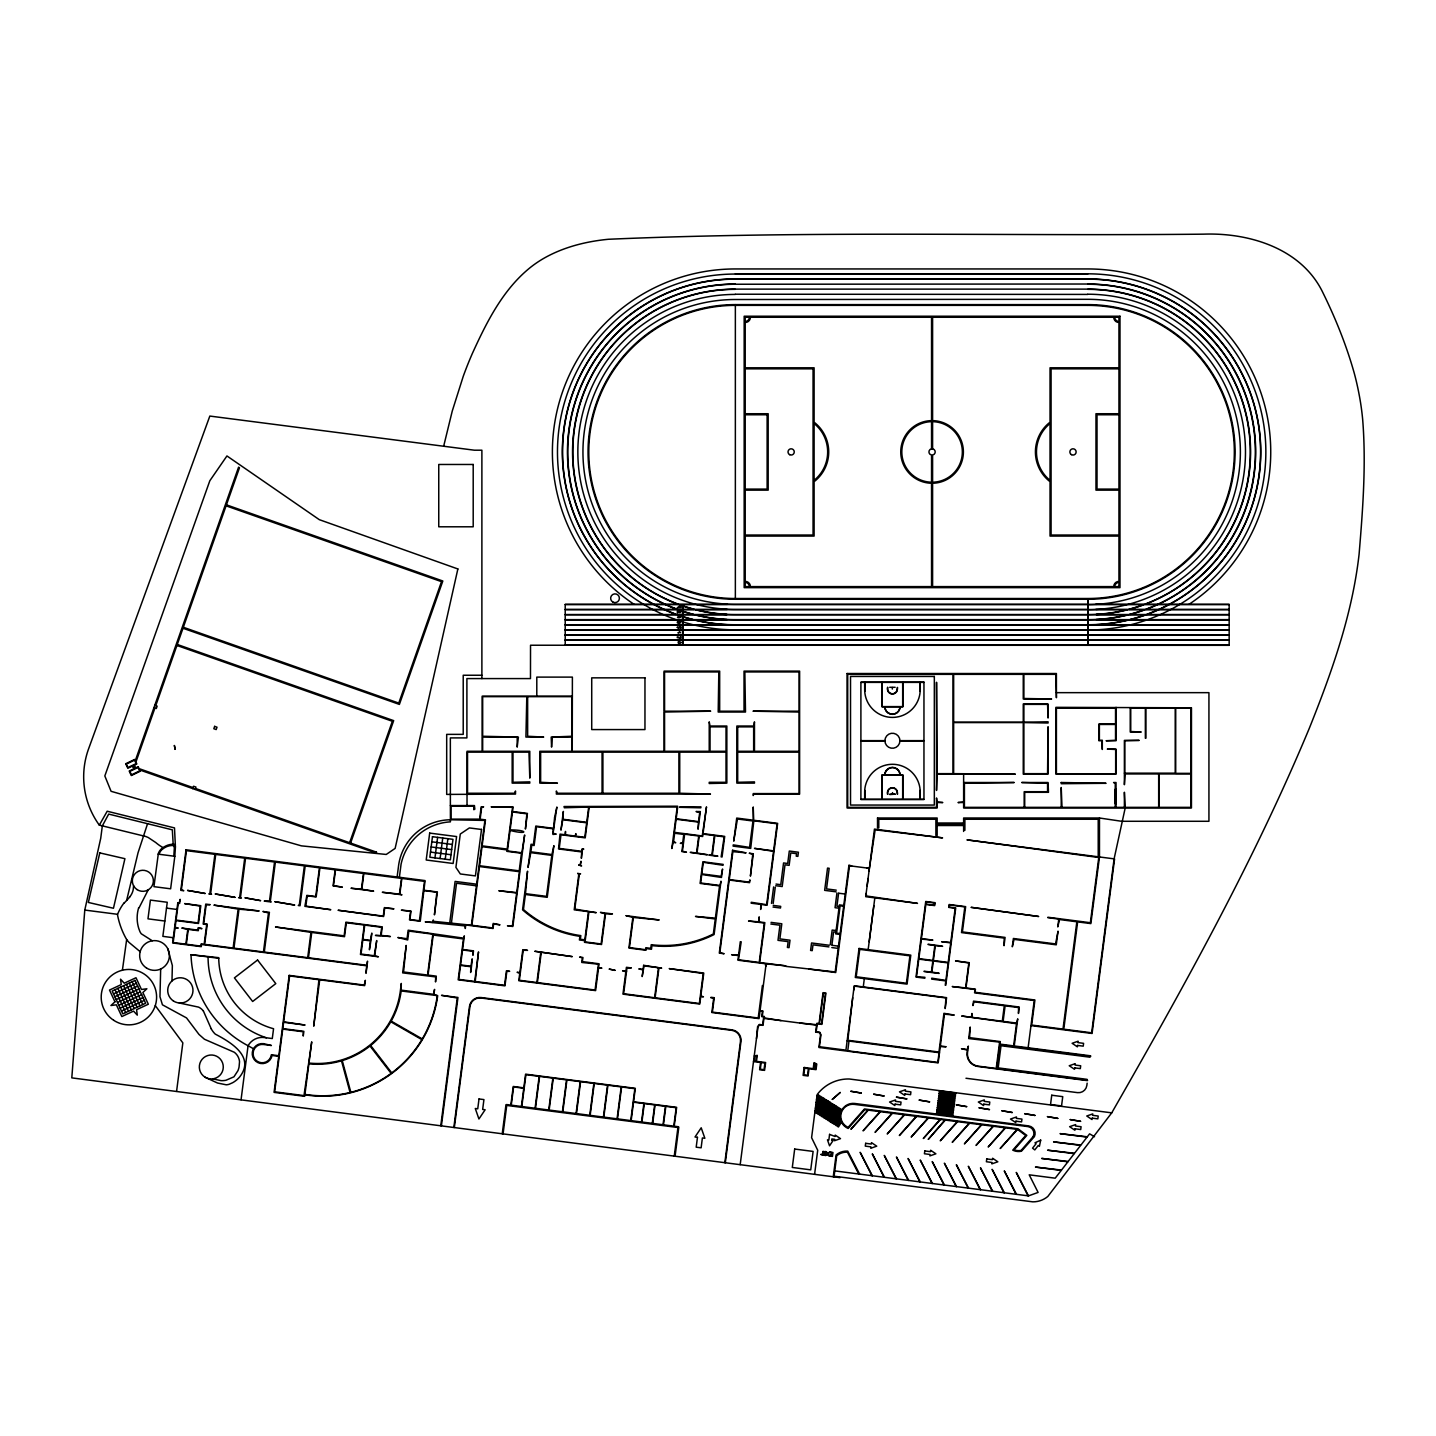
<?xml version="1.0" encoding="UTF-8"?>
<svg xmlns="http://www.w3.org/2000/svg" width="1436" height="1436" viewBox="0 0 1436 1436"><rect width="100%" height="100%" fill="white"/><g stroke="black" fill="none" stroke-linecap="round" stroke-linejoin="round"><path stroke-width="1.5" d="M467.023 805.56L467.023 751.279L482.173 751.279L482.173 696.155L572.39 696.155M481.886 678.582L481.886 450.204L474.401 450.204L209.835 416.063L88.44 749.251A82.301 82.301 0 0 0 99.317 825.126L145.718 836.47A68.21 68.21 0 0 1 148.231 837.511L155.788 842.555A46.006 46.006 0 0 0 159.881 845.678L162.95 847.599M602.061 793.246L602.061 752.123L540.636 752.123L540.636 782.297L557.419 783.123L539.792 783.123L539.792 751.279L571.743 751.279L571.743 737.081L552.393 737.081L551.568 747.115L551.191 737.081L571.743 736.255L571.743 696.657L482.675 696.657L482.675 736.255L518.396 737.081L517.193 747.115L517.193 737.081L482.675 737.081L482.675 751.279L529.794 751.279L529.794 778.115L528.951 752.123L512.993 752.123L512.993 782.279L529.794 781.866L529.794 783.123L512.167 783.123L512.167 752.123L467.526 752.123L467.526 793.246L514.662 793.246L515.506 791.003L515.506 794.09L446.686 794.413L446.686 734.37L463.218 734.37L463.218 675.243L481.886 675.243M799.116 752.123L799.116 793.587L753.236 793.587L753.236 795.544L753.738 794.09L799.619 794.09L799.619 671.115L744.027 671.115L744.027 711.197L719.669 711.197L719.669 671.115L664.078 671.115L664.078 751.279L572.246 751.279L572.39 677.11L536.795 677.11L536.795 696.155M799.116 751.297L799.116 712.041L753.002 711.197L799.116 711.197L799.116 671.94L744.853 671.94L745.499 712.041L718.197 712.041L718.826 671.94L664.563 671.94L664.581 711.197L710.676 711.197L664.563 712.041L664.581 751.279L709.222 751.279L709.222 721.841L710.048 726.024L726.849 726.024L726.849 783.123L709.222 783.5L709.222 782.297L726.006 782.297L726.006 752.123L679.731 752.123L679.731 793.246L710.461 794.09L556.378 794.09L556.378 791.003L557.222 793.246L678.905 793.246L678.905 752.123L602.905 752.123L602.905 793.246M963.628 831.444L963.628 817.999L1099.473 817.999L1121.624 821.284L1208.932 821.284L1208.932 692.655L1056.411 692.655M963.628 774.148L963.628 801.916L957.992 802.544L963.628 802.544L963.628 807.983L1191.449 807.983L1191.467 707.804L1055.909 707.338L1055.909 774.148L1116.041 774.166L1116.041 749.107L1107.318 749.107L1115.664 749.484L1115.664 773.789L1056.411 773.789L1056.411 708.181L1116.041 708.181M964.884 830.331L964.884 819.256L1098.217 819.256L1098.217 856.789M1061.222 807.355L1061.222 787.484L1062.012 807.355M1099.473 817.999L1099.473 856.951L1090.875 923.599L1077.628 921.894L1063.789 1029.199L1091.665 1032.789L1114.103 858.854L1125.196 807.983M1101.933 740.743L1102.31 749.484L1102.31 740.258L1099.384 740.258L1099.384 724.462L1115.539 724.462L1115.539 740.258L1106.061 740.743L1116.041 740.743L1116.041 707.338M1115.251 803.801L1115.251 789.19M1115.539 708.181L1115.539 723.959L1098.881 723.959L1098.881 740.743L1102.31 740.743M1116.041 803.801L1116.041 789.19M1124.765 773.16L1124.765 740.743L1139.179 740.384L1124.388 740.384L1124.388 784.72L1125.196 773.95L1190.839 773.95M1130.24 707.804L1130.24 732.019L1141.189 732.019L1130.742 731.516L1130.742 708.181L1175.294 708.181L1175.294 773.16L1124.388 773.16M1145.354 738.248L1145.354 708.181M1145.856 738.248L1145.856 708.181M1158.672 807.355L1158.672 773.95M1159.049 807.355L1159.049 773.95M133.584 885.779L133.225 889.566A16.514 16.514 0 0 1 131.017 895.131L129.922 896.71M160.67 969.031L159.97 996.763L162.43 1004.805L186.536 1017.927L198.994 1034.441L204.451 1039.251L234.301 1052.265A13.139 13.139 0 0 1 239.076 1059.247A12.978 12.978 0 0 1 239.525 1061.832L239.058 1067.038A25.399 25.399 0 0 1 237.963 1070.664L233.942 1076.82L225.919 1080.285A21.522 21.522 0 0 1 221.072 1080.644L212.672 1078.867M678.941 617.3C677.936 615.954 676.176 617.983 679.228 617.659C682.118 616.959 680.233 616.708 678.941 617.031M173.182 844.188L172.32 829.828L108.687 814.086L102.333 825.897L100.735 838.229L84.778 910.065L71.8 1077.88L840.024 1177.646M969.605 1037.636L970.18 1027.009L968.69 1038.569L999.6 1042.123L996.189 1068.474L978.006 1066.122A12.152 12.152 0 0 1 967.523 1052.516L968.349 1046.108L967.272 1049.483L961.474 1048.729L967.451 1050.129L967.146 1052.48A12.529 12.529 0 0 0 977.97 1066.499L1087.465 1080.626L1087.052 1079.351L998.164 1067.881L1001.018 1045.731L1089.852 1057.183L1090.66 1055.819L1014.247 1045.964L1017.747 1018.842L1016.58 1023.096L1003.118 1021.373L1005.11 1005.828L1018.573 1007.569L1018.447 1013.457L1019.273 1007.031L973.518 1001.125L972.944 1005.577L974.057 1001.825L1004.285 1005.721L1002.292 1021.265L972.046 1017.352L971.921 1013.439L971.436 1017.28L961.689 1016.024L1016.491 1023.724L1013.637 1045.875L999.959 1044.116L1000.3 1041.585L968.815 1037.528M173.81 856.161L174.366 847.509L173.164 845.481A15.634 15.634 0 0 0 163.937 848.137L162.053 849.502A10.142 10.142 0 0 0 159.288 853.63L159.091 854.258M174.815 856.287L175.461 846.486L174.079 844.206A17.717 17.717 0 0 0 163.632 847.204L161.496 848.766A11.488 11.488 0 0 0 158.355 853.433L153.939 886.658L170.633 888.812L174.815 856.287L158.139 854.151M253.472 1048.729L248.069 1045.731A106.874 106.874 0 0 1 191.006 954.707L218.721 957.668A74.259 74.259 0 0 0 273.558 1028.732L272.284 1038.551L264.493 1037.546A16.209 16.209 0 0 0 248.069 1045.731L241.051 1099.761M176.574 1091.396L182.839 1042.877L155.285 1005.613M233.117 948.047L238.143 909.078L213.928 905.147L259.162 910.98L238.986 909.185L233.96 948.155M263.452 951.96L268.478 912.991L262.896 911.465L269.412 912.309L264.296 952.068M397.108 876.983L398.705 864.687A52.863 52.863 0 0 1 450.383 819.759L484.901 820.423L471.385 925.197L433.6 921.338L433.259 919.973L432.954 922.361L425.236 921.876L465.12 925.915L465.3 928.518L465.749 924.981L493.051 928.5L493.625 924.012L500.015 924.838L493.194 923.438L492.62 927.943L471.888 925.269L479.462 866.554L519.401 871.706L516.709 892.546L498.83 890.733L516.655 893.048L512.401 925.915L507.464 925.789L512.849 926.489L524.643 834.98L521.842 852.787L507.429 850.92L510.085 830.403C527.981 835.178 528.663 829.828 510.139 829.9L512.455 811.968L526.868 813.835L525.414 829.057L527.425 813.404L512.526 811.484L513.065 806.835L491.13 806.835L512.544 807.337L507.159 849.089L482.137 845.858L485.476 819.866L480.145 819.166L481.67 807.337L483.627 806.835L481.168 806.835L479.642 819.13L451.012 819.13L451.012 806.188L473.808 806.188L473.808 809.742L474.849 809.114L474.436 805.56L450.383 805.56L450.348 737.907L466.897 737.907L466.897 678.582L530.476 678.582L530.53 645.231L1229.162 645.32M399.387 877.288L401.075 864.185A53.419 53.419 0 0 1 450.419 821.859L450.383 805.56M434.964 857.884L437.603 837.367M440.098 858.548L442.737 838.032M445.232 859.213L447.87 838.696M449.683 923.42L455.104 881.417L476.68 884.199M451.335 923.617L456.54 883.248L476.465 885.815M440.78 1125.734L457.258 998.002L441.534 995.345L457.958 997.464L441.408 1125.806M453.848 1127.439L469.446 1006.546A10.447 10.447 0 0 1 481.132 997.535L731.947 1029.863A10.447 10.447 0 0 1 740.958 1041.549L725.324 1162.729M454.35 1127.493L469.931 1006.618A9.944 9.944 0 0 1 481.06 998.02L731.875 1030.348A9.944 9.944 0 0 1 740.455 1041.477L724.839 1162.675M474.652 981.937L478.529 951.906L475.226 981.506L504.539 985.293L506.405 970.898L509.69 971.31L506.836 971.454L504.969 985.85L458.174 979.819L463.451 938.947L433.205 935.051L428.054 975.08L436.275 976.139L435.521 981.937L435.664 976.911L402.654 972.872L406.191 945.409L403.57 971.975L427.551 975.062L432.828 934.19L408.847 931.084L407.698 939.97L397.844 937.511L407.052 938.695L408.147 930.205L463.559 938.139L464.349 935.841L462.589 949.447L473.503 950.865L472.947 955.281L472.947 951.296L462.536 949.95L460.597 964.902L471.026 966.248C474.311 941.531 469.375 987.968 470.954 966.751L460.543 965.405L458.73 979.37L474.724 981.434M519.832 972.621L522.794 949.717L527.55 950.345L523.225 950.291L519.365 980.267L595.06 990.032L598.399 964.184L581.777 962.461L582.37 957.92L579.605 957.058L582.926 957.489L582.388 961.617L599.081 963.771L598.579 967.738M502.241 1133.722L505.957 1104.912M503.067 1133.83L506.728 1105.433L677.936 1127.511L674.256 1156.088M510.839 1105.11L513.244 1086.478L523.817 1087.842L525.576 1074.164L635.322 1088.326L633.581 1101.789L676.661 1107.335L674.22 1126.183M511.252 1105.164L513.603 1086.944L523.763 1088.255L521.412 1106.474M536.867 982.529L540.726 952.553M537.387 982.601L541.246 952.607M521.824 1106.528L525.935 1074.631L539.182 1076.354L535.072 1108.233M535.484 1108.287L539.595 1076.408L552.86 1078.113L548.731 1109.992M549.144 1110.046L553.273 1078.167L566.52 1079.872L562.409 1111.769M588.437 911.663L584.811 939.826L580.359 939.252L580.826 935.608A109.782 109.782 0 0 1 523.458 909.509L525.396 894.484L547.242 897.303L553.901 845.66L551.909 854.546L530.889 851.817L531.751 845.194L534.138 845.499L536.561 826.669L553.129 828.805M562.822 1111.823L566.933 1079.926L580.18 1081.631L576.069 1113.528M588.94 911.734L585.044 941.89L601.128 943.955L605.023 913.799L600.445 912.381L612.454 913.924L605.525 913.87L601.558 944.511L584.488 942.321L584.703 940.652L579.408 939.97L579.893 936.326A110.626 110.626 0 0 1 522.56 909.85L527.55 871.185L525.504 893.659L546.524 896.369L551.801 855.371L530.781 852.661L528.035 867.452L531.033 844.26L533.402 844.565L535.79 826.059L553.183 828.303M576.482 1113.582L580.593 1081.685L593.858 1083.408L589.747 1115.287M590.16 1115.341L594.271 1083.462L607.518 1085.167L603.407 1117.046M603.82 1117.1L607.931 1085.221L621.178 1086.926L617.067 1118.823M625.899 971.257L626.419 967.308L631.337 967.936L626.976 967.882L623.637 993.73L699.35 1003.495L703.209 973.5L669.194 968.618L703.766 973.069L699.781 1004.051L622.955 994.143L625.845 971.759L622.596 970.826L626.527 971.328M617.48 1118.859L621.609 1086.98L634.856 1088.685L630.745 1120.583M631.158 1120.636L633.527 1102.202L643.884 1103.53L641.515 1121.965M677.2 807.032L671.833 848.532L673.143 842.394L675.746 842.717L673.574 841.604L674.651 833.239L683.769 834.406L682.692 842.77L680.305 843.309L682.908 843.65L681.885 851.602L686.462 852.194L682.441 851.171L684.631 834.19L698.722 836.003L696.532 852.984C671.851 850.094 730.224 858.154 697.016 853.038L699.206 836.057L702.671 836.506L702.994 834.119L714.356 835.572L711.825 855.174C699.583 854.276 729.668 857.741 712.328 855.228L714.841 835.644L724.157 836.847L721.141 856.879L722.057 856.987L724.713 836.398L703.048 833.616L706.494 806.87L702.24 835.949L674.453 832.359L677.702 807.032L589.191 807.032L585.224 837.87L560.991 834.747L559.232 848.407L581.76 851.315L582.065 848.909L583.77 849.125L582.513 849.394L581.365 858.333L581.67 851.943L558.532 848.945L560.022 834.119L565.066 834.765L565.497 831.444L565.569 834.819L575.1 836.057L575.908 833.634L575.585 836.111L584.793 837.296L586.66 822.81L562.804 819.741L560.955 830.152L563.361 811.43L562.858 819.238L586.714 822.307L588.688 807.032L564.348 807.768L564.007 806.529L677.648 806.206M654.619 997.715L658.478 967.738M655.121 997.787L658.98 967.792M641.928 1122.019L644.297 1103.584L654.654 1104.93L652.267 1123.347M652.698 1123.401L655.067 1104.984L665.424 1106.312L663.037 1124.747M663.45 1124.801L665.837 1106.366L676.194 1107.712L673.807 1126.129M675.082 1156.195L678.815 1127.206M771.491 903.388L773.627 886.927M773.16 903.603L775.278 887.143M740.186 1164.668L757.975 1026.973L759.5 1024.891L763.037 1025.34L763.934 1018.393L816.528 1025.178L815.63 1032.125L819.561 1032.628L820.53 1034.871L818.897 1047.49L938.175 1062.891L944.457 1014.175L954.24 1015.055L943.937 1013.313L938.947 1052.032L847.832 1040.274L852.697 997.733M781.058 1020.601L764.203 1017.909L764.383 1016.473L762.319 1016.203L762.983 1011.016L760.075 1010.639L766.124 963.825L785.851 965.872L759.698 962.497L764.85 922.63L759.052 921.894L759.195 916.85L758.549 921.822L748.551 921.032L764.293 923.061L759.213 962.443L738.481 959.769L741.209 941.819L740.312 941.693L738.571 955.102L731.606 954.707L738.517 955.586L737.924 960.199L765.208 963.718L765.801 966.356M799.798 1023.006L816.797 1024.694L816.976 1023.258L819.058 1023.509L823.025 992.671L825.933 993.03L821.895 1024.389L817.407 1023.814L816.097 1031.766L819.848 1032.251L820.961 1034.8L819.435 1046.718L845.93 1050.147L854.24 985.742L946.593 997.661L945.175 1008.593L945.929 997.948L854.564 986.155L853.648 990.284M785.797 966.374L835.178 971.939L848.963 865.064L851.781 866.052M830.259 944.762L832.162 930.061L836.093 930.564M836.937 892.995L835.052 907.696L838.983 908.198M831.929 944.978L833.598 931.928L835.878 932.215M838.606 893.192L836.919 906.242L839.198 906.547M814.589 1174.343L817.712 1150.236L811.591 1137.689L817.156 1094.591A39.041 39.041 0 0 1 849.25 1078.992L1111.733 1112.846C1183.3 987.806 1253.772 861.546 1309.273 728.375C1331.764 672.335 1352.245 614.626 1359.084 554.296C1362.818 509.421 1366.3 464.151 1362.638 419.15A268.245 268.245 0 0 0 1360.592 402.924A293.447 293.447 0 0 0 1358.797 392.836A281.51 281.51 0 0 0 1354.256 373.18C1346.501 345.573 1335.749 318.81 1323.112 293.106C1302.039 248.661 1249.607 232.524 1203.637 234.158C1005.254 236.186 806.619 230.586 608.379 239.274C585.278 241.517 562.086 247.441 542.018 259.377A112.08 112.08 0 0 0 531.32 266.701C503.282 288.762 486.876 321.61 472.39 353.4A379.14 379.14 0 0 0 463.307 376.142L452.25 411.073L443.67 446.237M867.111 868.044L869.462 867.703L874.452 829.093L942.572 837.87L875.152 829.811L869.031 871.024M848.999 1041.064L847.743 1050.793L937.816 1062.407L939.072 1052.678M833.257 1176.766L836.075 1154.957A16.424 16.424 0 0 1 847.707 1151.098L859.643 1174.11M834.011 1176.856L836.721 1155.729A15.114 15.114 0 0 1 847.437 1152.175L858.746 1173.984M863.269 986.909L864.328 978.616M868.152 949.645L874.829 897.877M945.247 985.275L945.803 980.914L931.641 979.101L931.767 978.185L945.875 980.429L948.137 962.91L933.346 961.007L931.91 972.1C957.597 976.049 905.344 969.264 931.408 972.028L932.844 960.935L918.807 959.122L916.545 976.642L924.928 977.306L924.802 978.221L915.988 977.072L925.735 901.485L935.051 902.688L934.674 905.595L925.861 904.465L921.445 938.623L932.879 940.095L921.391 939.126L918.878 958.62L932.915 960.433L934.836 945.57C910.406 941.711 960.558 948.352 935.321 945.642L933.4 960.505L948.191 962.407L950.704 942.896L941.603 941.729L950.776 942.411L955.173 908.234L948.765 907.408L949.142 904.518L965.656 906.637L962.407 931.91L1005.092 937.421L1004.033 945.696L1004.213 938.103L961.51 932.592L964.83 906.906L949.465 904.931L949.178 907.085L955.73 907.929L945.75 985.329M1028.122 1047.742L1034.225 1000.533L974.577 992.85L975.008 989.494L952.23 986.55L965.62 987.896L968.833 963L955.55 960.917L969.246 962.676L965.997 987.95L975.439 989.171L975.026 992.276L1034.925 999.995L1031.694 1025.053L1062.999 1029.091L1076.838 921.786L1059.535 919.543L1057.776 926.938L1058.781 919.076L1047.849 917.676M1057.973 931.569L1056.268 944.816L1014.067 939.377L1012.308 946.773L1013.385 938.48L1055.586 943.919L1058.027 931.192M1114.587 858.907L1092.078 1033.471L1030.994 1025.591M1087.142 1083.157L1086.855 1085.419A8.347 8.347 0 0 1 1077.503 1092.634L965.979 1078.256M481.527 829.326L475.406 875.906L460.328 873.968L455.912 867.38L460.292 834.047L469.375 827.926L481.509 829.47M122.401 970.233L126.655 939.557A78.567 78.567 0 0 1 117.411 914.283L84.778 910.065M171.979 980.914L172.356 965.602L167.779 948.711M126.637 900.444L138.053 852.733L147.567 823.708M154.926 708.02L135.917 762.013L136.833 763.916L127.822 768.224L125.686 763.755L134.679 759.429L135.289 760.685L238.591 467.131L239.453 467.849L155.752 705.65M192.747 788.615L193.573 786.246L195.942 787.072L195.099 789.441M349.612 842.717L392.351 721.285L176.933 645.464M350.599 843.058L393.679 720.639L177.292 644.477M139.041 907.857L148.231 889.853M99.317 825.126L107.197 811.232L174.492 827.908L175.371 845.678M816.887 1096.655L818.089 1094.753L819.094 1095.381L816.528 1099.438M816.133 1102.561L820.207 1096.081L821.195 1096.709L815.774 1105.343M815.397 1108.197L822.218 1097.337L823.223 1097.966L815.038 1110.979M841.316 1111.051L833.329 1123.742L834.334 1124.37L840.24 1114.982M840.204 1117.513L835.447 1125.07L836.434 1125.698L840.473 1119.29M840.922 1120.834L837.457 1126.345L838.462 1126.973L841.478 1122.162M834.083 1176.21L1032.771 1201.842A23.012 23.012 0 0 0 1047.813 1196.475L1111.733 1112.846M1094.555 1136.738L1089.601 1133.848L1055.209 1178.184L1029.217 1174.827L1038.102 1192.436L1028.481 1195.883L834.765 1170.896M940.059 1119.398L923.294 1138.533L940.472 1119.452M867.9 1110.082L850.92 1129.288L868.313 1110.136M880.053 1111.643L863.072 1130.85L880.465 1111.697M892.025 1113.205L875.062 1132.394L892.456 1113.259M904.195 1114.767L887.215 1133.973L904.608 1114.821M916.294 1116.328L899.331 1135.535L916.706 1116.382M928.141 1117.854L911.178 1137.061L928.553 1117.908M944.906 1120.026L928.374 1139.269M928.338 1139.304L945.319 1120.08M957.22 1121.606L940.257 1140.812L957.65 1121.66M969.21 1123.149L952.23 1142.356L969.623 1123.203M981.362 1124.711L964.4 1143.918L981.775 1124.765M993.012 1126.219L976.031 1145.425L993.425 1126.273M1005.164 1127.798L988.183 1146.987L1005.577 1127.834M1017.137 1129.342L1000.174 1148.531L1017.55 1129.396L1025.699 1135.499L1012.739 1150.164A13.427 13.427 0 0 0 1021.445 1151.223L1034.369 1136.666A7.521 7.521 0 0 0 1028.75 1125.914L854.815 1103.476A13.05 13.05 0 0 0 848.155 1128.463L864.759 1109.687L1017.55 1129.396M124.286 902.957L126.906 900.175A45.485 45.485 0 0 0 129.94 896.728M827.944 1153.216L829.739 1152.067L827.944 1153.916L829.039 1155.962L827.818 1154.759M827.226 1154.67L825.736 1155.531L827.333 1153.862L826.149 1151.6L827.585 1153.216M680.09 632.917C682.01 630.548 674.992 634.568 679.443 632.127M754.241 1055.998L757.257 1055.334L756.485 1061.348L765.603 1062.514L764.58 1070.376L759.626 1069.748L760.559 1062.496L753.505 1061.581M113.516 993.892L136.33 983.265M114.844 996.746L137.659 986.119M116.172 999.6L138.987 988.973M117.501 1002.454L140.315 991.827M118.829 1005.308L141.643 994.681M120.157 1008.162L142.972 997.535M121.486 1011.016L144.3 1000.389M735.358 273.827L1087.752 273.827A178.1 178.1 0 0 1 1265.852 451.73A178.1 178.1 0 0 1 1088.183 630.027L1229.162 630.027M1087.752 274.043L735.358 274.043A177.884 177.884 0 0 0 557.473 451.927A177.884 177.884 0 0 0 735.358 629.83L1087.752 629.83M665.424 604.341L678.115 604.341A162.806 162.806 0 0 1 735.358 289.121L1087.752 289.121A162.806 162.806 0 0 1 1145.013 604.341L1157.703 604.341M735.358 294.218L1087.752 294.416M695.598 604.556L682.944 604.556L682.944 645.105L1087.752 645.105L1087.752 599.261L735.358 599.261A147.316 147.316 0 0 1 588.042 451.927A147.316 147.316 0 0 1 735.358 304.611L1087.752 304.611A147.316 147.316 0 0 1 1235.086 451.73A147.316 147.316 0 0 1 1088.183 599.261L1088.183 645.105L1229.162 645.105L1229.162 604.341L1179.889 604.341M643.238 604.341L565.21 604.341L565.21 645.32M643.633 604.341L653.524 604.341M653.954 604.341L664.922 604.341M694.809 604.341L678.707 604.341A162.609 162.609 0 0 1 735.358 289.336M695.634 604.341L727.388 604.341M1087.752 604.341L735.358 604.341A152.413 152.413 0 0 1 582.944 451.927A152.413 152.413 0 0 1 735.358 299.514L1087.752 299.316A152.629 152.629 0 0 1 1240.381 451.73A152.629 152.629 0 0 1 1088.183 604.556L1126.686 604.556M1095.74 604.341L1127.493 604.341M1128.319 604.341L1144.42 604.341A162.609 162.609 0 0 0 1087.752 289.336M1158.206 604.341L1169.173 604.341M1169.604 604.341L1179.477 604.341M565.21 604.556L643.579 604.556M643.992 604.556L653.901 604.556M654.349 604.556L665.371 604.556M665.873 604.556L678.672 604.556A162.806 162.806 0 0 0 694.144 609.438L682.944 609.438M696.442 604.556L1087.752 604.556M1127.529 604.556L1143.846 604.556A162.609 162.609 0 0 1 1128.14 609.438L1095.865 609.438M1157.254 604.556L1144.456 604.556A162.806 162.806 0 0 1 1128.983 609.438L1145.318 609.438A167.707 167.707 0 0 0 1087.752 284.238M1157.757 604.556L1168.778 604.556M1169.209 604.556L1179.135 604.556M1179.548 604.556L1229.162 604.556M680.808 607.607L677.254 607.607L679.802 606.925A2.369 2.369 0 0 1 679.3 606.046L680.808 607.051M565.21 609.438L652.249 609.438M652.698 609.438L663.809 609.438M664.312 609.438L677.2 609.438A167.904 167.904 0 0 1 735.358 284.023M682.531 609.438L677.792 609.438A167.707 167.707 0 0 1 735.358 284.238L1087.752 284.023A167.904 167.904 0 0 1 1145.928 609.438L1158.816 609.438M727.244 609.438L694.988 609.438A162.609 162.609 0 0 1 679.282 604.556L682.531 604.556L682.531 645.105L565.21 645.105M1087.752 609.438L735.358 609.438A157.511 157.511 0 0 1 577.846 451.927A157.511 157.511 0 0 1 735.358 294.416M1159.319 609.438L1170.43 609.438M1170.878 609.438L1229.162 609.438M565.21 609.654L652.644 609.654M653.093 609.654L664.276 609.654M664.778 609.654L677.756 609.654A167.904 167.904 0 0 0 693.498 614.536L682.944 614.536M682.531 609.654L678.366 609.654A167.707 167.707 0 0 0 694.342 614.536L727.119 614.536A162.806 162.806 0 0 1 694.952 609.654L682.944 609.654M1087.752 609.654L695.796 609.654A162.609 162.609 0 0 0 735.358 614.536L1087.752 614.536M1158.349 609.654L1145.354 609.654A167.904 167.904 0 0 1 1129.629 614.536L1146.215 614.536A172.787 172.787 0 0 0 1087.752 279.14L735.358 279.14A172.787 172.787 0 0 0 676.912 614.536L682.531 614.536M1158.852 609.654L1170.035 609.654M1170.484 609.654L1229.162 609.654M565.21 614.536L662.714 614.536M663.235 614.536L676.284 614.536A173.002 173.002 0 0 1 735.358 278.925L1087.752 278.925A173.002 173.002 0 0 1 1146.825 614.536L1159.893 614.536M1160.414 614.536L1229.162 614.536M565.21 614.752L663.181 614.752M663.701 614.752L676.877 614.752A173.002 173.002 0 0 0 692.852 619.634L682.944 619.634M682.531 614.752L677.487 614.752A172.787 172.787 0 0 0 693.714 619.634L726.993 619.634A167.904 167.904 0 0 1 694.324 614.752L682.944 614.752M1087.752 614.752L695.186 614.752A167.707 167.707 0 0 0 735.358 619.634L1087.752 619.634M1088.183 614.752L1127.942 614.752A167.707 167.707 0 0 1 1088.183 619.634M1159.426 614.752L1146.251 614.752A173.002 173.002 0 0 1 1130.258 619.634L1147.095 619.634M1159.947 614.752L1229.162 614.752M565.21 619.634L675.405 619.634M676.033 619.634L682.531 619.634M1147.723 619.634L1229.162 619.634M565.21 619.849L675.997 619.849M676.625 619.849L682.531 619.849M682.944 619.849L693.696 619.849A173.002 173.002 0 0 0 726.867 624.732L693.103 624.732M1087.752 619.849L694.557 619.849A172.787 172.787 0 0 0 735.358 624.732L1087.752 624.732M1088.183 619.849L1128.552 619.849A172.787 172.787 0 0 1 1088.183 624.732M1146.502 619.849L1129.432 619.849A173.002 173.002 0 0 1 1096.26 624.732L1130.024 624.732M1147.131 619.849L1229.162 619.849M565.21 624.732L682.531 624.732M682.944 624.732L692.224 624.732M1130.904 624.732L1229.162 624.732M565.21 624.929L682.531 624.929M682.944 624.929L693.067 624.929M693.965 624.929L1087.752 624.929M1088.183 624.929L1129.163 624.929M1130.042 624.929L1229.162 624.929M565.21 629.83L682.531 629.83M682.944 629.83L726.742 629.83M1096.386 629.83L1229.162 629.83M565.21 630.027L682.531 630.027M682.944 630.027L1087.752 630.027M565.21 634.909L682.531 634.909M682.944 634.909L1087.752 634.909M1088.183 634.909L1229.162 634.909M565.21 635.125L682.531 635.125M682.944 635.125L1087.752 635.125M1088.183 635.125L1229.162 635.125M565.21 640.007L682.531 640.007M682.944 640.007L1087.752 640.007M1088.183 640.007L1229.162 640.007M565.21 640.223L682.531 640.223M682.944 640.223L1087.752 640.223M1088.183 640.223L1229.162 640.223M861.115 682.387L923.743 682.387M892.33 689.065L892.33 687.503M861.115 740.635L884.917 740.635M899.941 740.635L923.743 740.635M861.115 740.85L884.917 740.85M899.941 740.85A7.521 7.521 0 0 0 888.758 734.191A7.521 7.521 0 0 0 888.579 747.205A7.521 7.521 0 0 0 899.941 740.85L923.743 740.85M799.116 751.297L754.474 751.279L754.474 721.841L753.649 726.024L736.847 726.024L736.847 783.123L754.474 783.123L754.474 781.884L737.691 782.297L737.691 752.123L799.116 752.123M1190.839 773.358L1175.671 773.358L1175.671 708.181L1190.839 708.181L1190.839 807.355L964.418 807.355L964.418 783.302L1014.193 782.512L963.628 782.512M892.528 792.636L892.528 794.198M861.115 799.313L923.743 799.313M679.838 806.852L700.947 806.852L700.822 807.822L679.838 807.337M937.152 823.007L963.628 823.007M937.152 824.264L963.628 824.264M937.152 825.52L963.628 825.52M1113.133 858.728L966.949 839.863L1098.773 857.507L1090.355 922.72L1047.903 917.245M676.194 818.735L698.542 821.607L699.709 812.507L696.047 811.519L700.337 811.555L698.058 829.218L698.47 822.11L676.123 819.238M868.08 878.473L867.111 885.94M866.159 893.389L866.608 896.01L917.496 903.37L865.728 896.692L869.39 868.331L849.502 865.764L835.734 972.531L809.024 969.085M836.255 890.158L826.526 888.902L829.182 868.295L827.531 868.08L824.659 890.356L836.039 891.81M775.996 884.073L780.753 884.684L783.553 862.946L787.7 863.485L789.297 851.045L798.416 852.23L797.877 856.377L796.226 856.161L796.549 853.666L790.751 852.93L789.136 865.352L785.007 864.813L782.189 886.55L775.781 885.725M838.803 893.228L845.23 894.054M431.805 841.819L452.322 844.458M431.141 846.953L451.658 849.591M873.824 905.739L869.175 941.783M430.477 852.087L450.994 854.725M843.758 905.452L839.414 904.877L835.662 933.867L840.024 934.441M843.65 906.278L840.132 905.811L836.596 933.149L840.114 933.615M773.232 905.398L780.699 906.367L780.484 908.019L773.017 907.049M771.042 922.379L781.812 923.779L779.874 938.893L790.015 940.203L789.046 947.652L787.395 947.437L788.149 941.639L777.989 940.329L779.945 925.215L770.827 924.03M423.835 890.23L437.388 891.971L434.426 914.858L436.849 892.241L423.799 890.553M832.09 945.319L838.498 946.162M829.146 945.247L811.555 942.967L810.586 950.435L812.237 950.65L812.991 944.852L828.931 946.898M831.803 947.563L838.211 948.388M166.504 908.108L176.951 909.455M643.113 969.462L638.805 968.905L643.041 969.946M763.306 985.67L762.39 985.563L758.208 1017.998L712.4 1012.093L714.266 997.697L710.964 997.284M597.95 967.649L601.881 968.151L598.507 968.223L595.617 990.607L518.791 980.698L519.778 973.123L517.086 972.28L520.335 972.693M176.089 920.081L198.078 922.917L200.232 906.116L184.652 903.603L200.807 905.685L198.509 923.474L176.018 920.566M164.835 921.032L147.98 918.843L150.403 900.085L167.258 902.275L162.86 936.362L173.307 937.708M175.156 927.207L178.226 928.105L175.102 927.692M700.822 995.974L703.443 996.817L700.75 996.476M710.91 997.787L713.692 998.146L711.843 1012.524L759.052 1018.627L760.021 1011.141L762.426 1011.447L761.744 1016.634L763.701 1016.885L762.66 1024.873L759.321 1024.442L757.598 1026.632L756.485 1038.605M1090.588 1056.429L999.887 1044.744L996.817 1068.546L1087.519 1080.249M940.365 1046L946.162 1046.754L940.275 1046.629M191.006 954.707L218.739 958.297M847.132 1040.831L939.485 1052.732M283.7 1021.786L305.078 1025.053L283.628 1022.288M282.82 1028.625L303.858 1031.335L303.247 1036.056L303.283 1031.766L282.748 1029.109M1086.926 1136.738L1060.019 1133.632L1086.675 1137.079M1080.59 1145.013L1053.575 1141.889L1080.339 1145.336M1074.272 1153.27L1047.598 1150.2L1074.02 1153.611M278.817 1055.729L271.35 1054.76A9.19 9.19 0 0 1 261.065 1062.694A9.19 9.19 0 0 1 253.131 1052.408A9.19 9.19 0 0 1 263.416 1044.475L271.386 1045.498L263.524 1043.649A10.016 10.016 0 0 0 252.341 1052.103A10.016 10.016 0 0 0 260.544 1063.466A10.016 10.016 0 0 0 272.086 1055.478L278.728 1056.34M1068.007 1161.455L1041.674 1158.421L1067.756 1161.796M1061.419 1170.071L1035.464 1167.073L1061.168 1170.394M506.423 1104.535L678.456 1126.739M179.267 1002.992L198.509 1007.103A11.021 11.021 0 0 1 200.053 1007.946A13.409 13.409 0 0 1 203.391 1011.034M226.439 504.844L442.826 581.006L399.387 704.412L183 628.25M226.08 505.831L441.498 581.652L398.759 703.084L183.341 627.263M154.783 705.309L157.134 706.135L156.309 708.504L153.939 707.661M193.088 787.628L139.077 768.619L138.179 766.734L129.186 771.06L131.322 775.53L140.333 771.222L139.723 769.947L371.385 851.476L376.663 852.23L195.458 788.454M152.288 940.777L141.32 933.813A12.583 12.583 0 0 1 139.884 931.497L138.789 928.571A35.182 35.182 0 0 1 138.664 907.749M205.599 1077.503L217.536 1083.031L226.17 1084.79A11.632 11.632 0 0 0 229.15 1084.27L232.668 1082.708A25.561 25.561 0 0 0 239.597 1077.036C255.608 1056.77 230.586 1042.141 215.274 1034.117A21.486 21.486 0 0 1 211.254 1028.858M391.166 1021.104L422.274 1038.946A115.562 115.562 0 0 0 437.28 995.633L401.165 990.948A84.275 84.275 0 0 1 400.518 995.076A81.511 81.511 0 0 1 393.5 1016.634A84.275 84.275 0 0 1 308.884 1063.825M390.789 1021.786L421.879 1039.628A115.562 115.562 0 0 1 304.935 1094.394M140.154 951.673L129.025 942.411A33.028 33.028 0 0 1 126.655 939.557M678.33 612.167C681.579 614.141 680.772 610.174 679.21 612.185A9.567 9.567 0 0 1 678.779 611.754A6.265 6.265 0 0 0 678.115 611.108C676.482 609.385 677.738 615.775 677.882 611.772M370.632 1045.498L391.472 1072.53M370.003 1046L390.843 1073.015M203.409 1011.034L211.254 1028.84M1028.481 1195.883L1016.257 1172.422L1028.068 1195.829M1016.491 1194.339L1004.285 1170.878L1016.078 1194.285M1004.338 1192.76L992.114 1169.317L1003.926 1192.706M992.689 1191.27L980.483 1167.809L992.276 1191.216M980.537 1189.69L968.331 1166.247L980.124 1189.636M968.564 1188.146L956.34 1164.704L968.151 1188.093M956.573 1186.603L944.367 1163.16L956.161 1186.549M944.421 1185.041L932.215 1161.58L944.008 1184.987M932.449 1183.497L920.225 1160.037L932.036 1183.443M920.297 1181.918L908.073 1158.475L919.866 1181.864M908.647 1180.428L896.423 1156.967L908.234 1180.374M896.495 1178.848L884.271 1155.406L896.082 1178.794M884.504 1177.305L872.298 1153.862L884.091 1177.251M872.352 1175.743L860.146 1152.3L871.939 1175.689M132.148 981.739L142.774 1004.572M129.294 983.068L139.92 1005.9M126.44 984.396L137.066 1007.228M123.586 985.724L134.212 1008.557M120.732 987.053L131.358 1009.885M117.878 988.381L128.504 1011.213M115.024 989.709L125.668 1012.542M342.253 1060.594L350.599 1091.396M341.499 1060.809L349.828 1091.611M1125.196 807.355L1124.388 792.241L1124.388 807.355M1116.041 807.355L1116.041 782.512L1113.582 782.512L1115.251 783.302L1115.251 807.355M1024.712 807.355L1024.712 792.313L1048.477 792.313L1048.065 782.512L1021.714 782.512L1047.562 783.302L1047.562 791.703L1024.209 791.703L1024.209 807.355M920.207 682.387L920.207 689.639A27.769 27.769 0 0 1 892.438 717.408A27.769 27.769 0 0 1 864.669 689.639L864.669 682.387M920.207 799.313L920.207 792.062A27.769 27.769 0 0 0 892.438 764.293A27.769 27.769 0 0 0 864.669 792.062L864.669 799.313M919.938 682.387L919.938 691.255M919.938 790.428L919.938 799.313M902.867 682.387L902.867 706.817L881.991 706.817L881.991 682.387M902.867 799.313L902.867 774.884L881.991 774.884L881.991 799.313M902.67 682.387L902.67 706.602L882.207 706.602L882.207 682.387M902.67 799.313L902.67 775.099L882.207 775.099L882.207 799.313M895.149 687.288L889.71 687.288M864.921 682.387L864.921 691.255M864.921 790.428L864.921 799.313M735.358 304.611L735.358 599.261M680.754 638.787L680.754 636.471L680.125 638.015A4.739 4.739 0 0 0 677.271 636.92L677.271 637.602A4.362 4.362 0 0 1 680.251 638.805M527.64 696.657L527.64 736.255L543.688 737.081L525.917 737.081L526.797 696.657M117.572 914.337A48.178 48.178 0 0 1 124.106 902.813M266.378 1037.779A84.921 84.921 0 0 1 208.076 956.914M634.12 604.341A182.982 182.982 0 0 1 735.358 268.945L1087.752 268.945A182.982 182.982 0 0 1 1189.008 604.341M308.973 1063.053A83.521 83.521 0 0 0 392.8 1016.257A80.721 80.721 0 0 0 399.729 994.951A83.521 83.521 0 0 0 400.321 991.235L401.29 983.427L401.218 990.14L433.421 994.304L434.569 989.386L433.923 994.358L437.693 995.687A115.975 115.975 0 0 1 304.881 1094.806M884.917 774.884A7.521 7.521 0 0 1 892.438 767.578A7.521 7.521 0 0 1 899.941 774.884M884.702 774.884A7.718 7.718 0 0 1 892.438 767.362A7.718 7.718 0 0 1 900.157 774.884M899.941 706.817A7.521 7.521 0 0 1 892.438 714.123A7.521 7.521 0 0 1 884.917 706.817M900.157 706.817A7.718 7.718 0 0 1 892.438 714.338A7.718 7.718 0 0 1 884.702 706.817M1087.752 294.218A157.727 157.727 0 0 1 1245.479 451.73A157.727 157.727 0 0 1 1088.183 609.654L1127.314 609.654A162.609 162.609 0 0 1 1088.183 614.536M710.048 726.849L710.048 751.279L726.006 751.279L726.024 726.867L710.048 726.849M737.691 726.867L737.691 751.279L753.649 751.279L753.649 726.867L737.691 726.867M753.236 807.247L753.236 820.189L736.722 818.071L733.742 841.155L737.44 819.005L752.967 820.997L749.556 847.402L733.257 844.871L733.096 846.127L750.705 848.389L753.846 820.782L777.091 823.779L773.609 850.848L754.492 848.371L773.537 851.333L766.662 904.68L751.261 902.275L751.154 903.19L760.793 904.429L760.649 909.455L761.295 904.5L767.093 905.236L777.648 823.349L753.72 820.261L753.236 807.247M847.078 673.52L847.078 807.983L937.152 807.983L937.152 802.544L942.788 802.544L937.152 801.916L936.523 797.949L936.523 807.355L847.707 807.355L847.707 674.346L953.019 674.346L953.019 773.645L937.152 773.645L936.523 682.279L936.523 790.446L937.152 774.148L1015.324 774.148L953.648 773.645L953.648 722.577L1023.258 722.577L1023.258 774.148L1048.065 774.148L1048.065 726.76L1047.562 773.663L1023.886 773.663L1023.886 722.577L1048.065 723.008L1048.065 721.787L1023.886 722.2L1023.886 704.376L1047.562 704.376L1048.065 718.036L1048.065 703.999L1023.258 703.999L1023.258 722.2L953.648 722.2L953.648 674.346L1023.258 674.346L1023.258 698.991L1051.619 698.991L1023.886 698.488L1023.886 674.346L1055.783 674.346L1056.411 697.734L1056.411 673.52L847.078 673.52M877.522 817.999L877.522 827.89L878.778 827.89L878.778 819.256L935.895 819.256L935.895 835.447L937.152 835.447L937.152 817.999L877.522 817.999M1061.222 782.512L1061.222 783.715L1106.061 783.302L1061.222 782.512M680.861 642.484C678.097 646.469 676.464 638.858 680.861 642.484M677.254 627.281L678.636 628.609L680.161 627.173L680.808 628.447L680.808 626.652L677.254 627.281M177.813 902.723L172.625 942.967L201.273 946.665L201.561 944.475L366.719 965.782C364.062 989.458 369.411 948.64 366.79 965.279L308.471 957.758L311.738 932.467L344.514 936.685L346.327 922.738L364.259 925.035L360.454 954.473L378.404 956.789L374.742 955.802L376.717 940.544L374.257 955.748L361.028 954.043L362.841 939.88L370.38 940.849C366.647 970.557 374.958 913.978 370.452 940.347L362.913 939.377L364.744 925.107L381.707 927.297L380.648 935.572L375.424 935.41L390.395 936.541L381.168 935.357L382.263 926.866L345.896 922.163L344.119 935.841L275.515 926.992L310.948 932.359L307.699 957.668L204.648 944.367L207.269 924.102L203.732 923.635L206.138 904.931L210.194 904.662L205.743 904.088L203.158 924.066L206.712 924.533L204.145 944.314L201.13 943.919L200.843 946.109L186.357 944.242L188.26 929.397L198.312 930.69L198.635 928.212L201.973 928.643L198.204 927.638L197.881 930.133L181.816 928.051L187.775 929.325L185.854 944.17L173.182 942.537L178.243 903.28L179.608 903.459L180.146 899.313L179.177 902.903L177.813 902.723M186.034 849.771L180.792 890.356L183.79 890.733L181.403 889.62L186.429 850.65L214.897 854.33L209.871 893.3L208.83 893.964L211.523 894.305L210.697 893.407L215.723 854.438L244.712 858.172L239.686 897.141L238.663 897.805L241.356 898.164L240.512 897.249L245.538 858.279L274.527 862.013L269.501 900.982L264.224 901.108L271.171 902.005L270.345 901.09L275.371 862.121L304.36 865.872L299.334 904.842L298.293 905.506L300.052 905.739L305.186 865.98L319.42 867.811L315.723 896.513L306.855 895.364L304.863 906.349L330.801 909.706L305.85 906.098L307.196 895.795L316.171 896.944L319.923 867.882L335.144 869.839L333.062 885.922L342.342 887.125L333.493 885.599L335.521 869.893L363.47 873.501L361.441 889.207L350.994 888.238L373.647 891.164L361.818 889.261L363.846 873.537L401.488 878.401L399.459 894.107L382.317 892.277L401.99 894.825L399.836 894.161L401.865 878.437L424.482 881.363L419.384 920.745L409.906 919.525L411.001 911.034L401.38 910.173L410.588 911.357L409.493 919.848L420.263 921.23L425.074 880.591L186.034 849.771M187.613 890.428L205.115 893.479L187.613 890.428M215.364 894L234.93 897.338L215.364 894M245.179 897.859L260.508 900.623L245.179 897.859M274.994 901.7L294.559 905.021L274.994 901.7M289.174 975.385L274.079 1092.383L304.683 1096.314L311.72 1041.854L303.983 1095.596L274.653 1091.809L289.605 975.942L318.936 979.729L313.73 1026.166L319.707 979.819L364.672 985.617L365.354 980.303L364.241 985.06L289.174 975.385M338.304 910.28L383.609 916.509L384.704 908.019L393.967 908.826L384.381 907.606L383.286 916.096L338.304 910.28M429.687 833.095L426.205 860.002L453.13 863.485L456.594 836.56L429.687 833.095M432.469 836.703L429.831 857.22L450.348 859.859L452.986 839.342L432.469 836.703M482.029 846.684L479.57 865.728L519.186 870.844L521.447 853.235L506.872 851.351L507.052 849.915L482.029 846.684M479.014 1098.953L477.739 1108.807L475.28 1108.484L478.924 1118.985L485.135 1109.759L482.658 1109.436L483.932 1099.599L479.014 1098.953M535.018 951.296L572.102 956.591L535.018 951.296M554.601 817.407L552.896 834.46L556.235 834.119L553.057 833.221L556.881 807.032L554.601 817.407M577.685 873.447L578.816 874.093L574.203 909.832L596.209 912.668L574.813 909.06L579.318 874.147L580.575 873.806L577.685 873.447M578.762 865.082L581.598 865.944L580.467 865.298L580.988 861.241L579.965 865.226L578.762 865.082M609.331 969.12L615.075 970.359L609.331 969.12M626.132 915.683L632.845 917.389L628.896 948.047L645.985 950.255L646.2 948.586L651.477 949.268L651.944 945.624A110.626 110.626 0 0 0 714.105 934.549L720.998 881.183L719.939 885.473L700.66 882.978L701.755 874.488L721.482 877.468L722.559 869.013L721.105 876.355L701.827 873.878L703.317 862.318L723.044 865.28L723.17 864.382L702.886 861.762L700.104 883.427L719.544 885.922L715.379 918.142L695.509 916.419L715.272 918.968L713.333 934.01A109.782 109.782 0 0 1 651.226 944.691L650.759 948.334L645.805 947.706L645.554 949.681L629.453 947.616L633.348 917.46L659.178 919.955L626.132 915.683M643.633 965.315L642.179 976.57L644.064 965.872L661.673 968.151L643.633 965.315M732.557 850.256L719.292 953.109L724.157 953.737L719.849 952.678L729.219 880.035L749.574 882.673L749.933 879.873L749.143 882.099L729.291 879.55L732.881 851.656L746.11 852.858L732.557 850.256M697.465 1137.33L696.191 1147.185L701.127 1147.813L702.384 1137.958L704.861 1138.281L701.199 1127.798L695.006 1137.007L697.465 1137.33M749.413 853.271L752.751 854.205L750.418 876.139L753.308 853.774L749.413 853.271M754.815 1056.375L754.205 1061.042L755.875 1061.258L756.557 1055.873L754.815 1056.375M761.17 1062.568L760.326 1069.21L764.042 1069.676L764.903 1063.053L761.17 1062.568M804.124 1067.486L803.101 1075.349L808.073 1075.995L809.006 1068.743L816.043 1069.658L816.761 1064.058L813.997 1062.658L813.225 1068.653L804.124 1067.486M804.663 1068.187L803.801 1074.81L807.535 1075.295L808.378 1068.671L804.663 1068.187M794.682 1149.051L792.295 1167.468L810.73 1169.855L813.117 1151.421L794.682 1149.051M823.366 993.335L819.471 1023.563L821.536 1023.832L825.431 993.604L823.366 993.335M814.553 1063.358L813.853 1068.743L815.504 1068.958L816.115 1064.273L814.553 1063.358M820.925 1154.454L823.959 1155.316L822.738 1154.688L823.187 1151.223L822.218 1154.634L820.925 1154.454M825.108 1151.475L825.126 1155.459L825.108 1151.475M829.577 1134.368L828.859 1140.005L827.459 1139.807L829.541 1145.802L833.077 1140.543L831.677 1140.363L831.857 1138.945L834.675 1139.322L834.495 1140.722L840.491 1138.64L835.213 1135.086L835.034 1136.504L829.577 1134.368M830.044 1152.103L832.359 1152.875L832.18 1154.221L829.99 1154.4L832.126 1154.67L831.965 1155.89L829.631 1156.034L832.431 1156.411L832.934 1152.48L830.044 1152.103M859.051 948.46L855.3 977.467L907.067 984.127L910.801 955.137L859.051 948.46M859.733 949.358L856.197 976.767L906.385 983.247L909.921 955.837L859.733 949.358M850.92 1091.288L861.223 1093.029L850.92 1091.288M865.657 1143.307L865.28 1146.125L870.916 1146.861L870.737 1148.262L876.732 1146.179L871.472 1142.625L871.275 1144.043L865.657 1143.307M873.698 1094.214L884.002 1095.973L873.698 1094.214M895.041 1104.158L894.861 1105.558L889.584 1102.022L895.579 1099.94L895.4 1101.34L901.036 1102.058L900.677 1104.876L895.041 1104.158M896.477 1097.158L906.78 1098.899L896.477 1097.158M926.184 901.934L925.915 904.088L934.351 905.183L934.639 903.029L926.184 901.934M904.931 1093.981L904.752 1095.381L899.492 1091.845L905.488 1089.762L905.308 1091.163L910.927 1091.898L910.568 1094.699L904.931 1093.981M919.255 1100.102L929.559 1101.843L919.255 1100.102M924.784 1150.936L924.425 1153.754L930.061 1154.472L929.882 1155.89L935.877 1153.808L930.6 1150.254L930.42 1151.672L924.784 1150.936M936.721 1112.164L936.559 1113.331L952.876 1115.431L953.019 1114.264L936.721 1112.164M937.026 1109.795L936.864 1110.961L953.181 1113.062L953.325 1111.895L937.026 1109.795M937.331 1107.318L937.187 1108.484L953.504 1110.584L953.648 1109.418L937.331 1107.318M937.636 1104.948L937.493 1106.115L953.809 1108.215L953.953 1107.048L937.636 1104.948M937.905 1102.92L937.744 1104.087L954.06 1106.187L954.222 1105.02L937.905 1102.92M938.211 1100.55L938.049 1101.717L954.366 1103.835L954.527 1102.668L938.211 1100.55M938.534 1098.073L938.372 1099.24L954.689 1101.358L954.832 1100.191L938.534 1098.073M938.839 1095.722L938.677 1096.889L954.994 1098.989L955.137 1097.822L938.839 1095.722M939.144 1093.281L939 1094.447L955.299 1096.565L955.461 1095.381L939.144 1093.281M939.449 1090.911L939.306 1092.078L955.604 1094.196L955.766 1093.029L939.449 1090.911M971.292 907.372L1038.533 916.473L971.292 907.372M956.358 1104.876L966.661 1106.635L956.358 1104.876M979.137 1107.82L989.44 1109.561L979.137 1107.82M983.786 1104.158L983.606 1105.558L978.347 1102.022L984.342 1099.922L984.145 1101.34L989.781 1102.058L989.422 1104.876L983.786 1104.158M986.747 1158.924L986.388 1161.742L992.007 1162.478L991.827 1163.878L997.823 1161.796L992.563 1158.242L992.384 1159.66L986.747 1158.924M1001.915 1110.764L1012.218 1112.505L1001.915 1110.764M1015.952 1121.175L1015.773 1122.593L1010.495 1119.057L1016.491 1116.957L1016.311 1118.375L1021.947 1119.093L1021.588 1121.911L1015.952 1121.175M1024.694 1113.69L1034.997 1115.449L1024.694 1113.69M1047.472 1116.634L1057.776 1118.393L1047.472 1116.634M1051.744 1095.219L1050.542 1104.499L1061.545 1105.917L1062.748 1096.655L1051.744 1095.219M1074.702 1067.881L1074.523 1069.282L1069.246 1065.745L1075.241 1063.663L1075.061 1065.063L1080.698 1065.781L1080.321 1068.599L1074.702 1067.881M1077.592 1045.426L1077.413 1046.844L1072.136 1043.29L1078.131 1041.208L1077.951 1042.608L1083.588 1043.344L1083.229 1046.162L1077.592 1045.426M1070.251 1119.577L1080.554 1121.319L1070.251 1119.577M1075.079 1128.804L1074.9 1130.222L1069.64 1126.686L1075.636 1124.585L1075.456 1126.003L1081.075 1126.722L1080.716 1129.54L1075.079 1128.804M1092.204 1118.141L1092.024 1119.542L1086.765 1116.005L1092.76 1113.905L1092.581 1115.323L1098.199 1116.041L1097.84 1118.859L1092.204 1118.141M1040.705 1140.13L1039.413 1146.341L1038.3 1145.461L1034.782 1149.913L1032.556 1148.154L1036.074 1143.702L1034.961 1142.823L1040.705 1140.13M457.869 568.961L395.133 848.407L386.23 854.456L301.398 845.858L111.075 791.308L104.828 775.943L209.835 480.737L226.942 455.948L319.313 519.67L457.869 568.961M99.784 852.894L88.35 902.454L113.462 908.252L124.914 858.692L99.784 852.894M133.404 766.016L132.866 767.542L135.523 767.56L134.517 765.478L133.404 766.016M214.646 726.365L213.82 728.734L216.172 729.56L217.016 727.208L214.646 726.365M1033.256 1136.504L1021.14 1150.38A12.35 12.35 0 0 1 1014.085 1149.805L1026.83 1135.373L1017.98 1128.75L864.472 1108.951L848.155 1127.35A12.009 12.009 0 0 1 854.276 1104.356L1028.104 1126.614A6.929 6.929 0 0 1 1033.256 1136.504M823.959 1098.432L815.199 1112.361L816.204 1112.99L824.946 1099.061L823.959 1098.432M825.969 1099.707L817.228 1113.618L818.215 1114.246L826.974 1100.335L825.969 1099.707M828.087 1101.035L819.328 1114.946L820.333 1115.575L829.093 1101.663L828.087 1101.035M830.116 1102.292L821.356 1116.221L822.343 1116.849L831.103 1102.92L830.116 1102.292M832.18 1103.602L823.438 1117.531L824.426 1118.159L833.185 1104.23L832.18 1103.602M834.208 1104.876L825.449 1118.788L826.454 1119.416L835.196 1105.505L834.208 1104.876M836.308 1106.205L827.567 1120.134L828.554 1120.744L837.314 1106.833L836.308 1106.205M838.337 1107.479L829.577 1121.39L830.582 1122.019L839.324 1108.089L838.337 1107.479M840.06 1108.556L831.318 1122.485L832.306 1123.114L841.065 1109.184L840.06 1108.556M114.952 1001.807L110.931 1005.523L116.37 1004.823L121.827 1016.562L133.566 1011.106L137.282 1015.126L136.582 1009.688L148.321 1004.231L142.864 992.491L146.885 988.776L141.446 989.458L135.989 977.737L124.25 983.193L120.534 979.173L121.234 984.593L109.495 990.068L114.952 1001.807M840.186 1092.509L832.306 1099.384L840.186 1092.509M257.565 960.02L234.427 977.88L252.646 1001.484L275.784 983.624L257.565 960.02M134.553 760.147L126.314 764.096L127.948 767.524L136.205 763.575L134.553 760.147M174.384 745.553L175.174 749.341L174.384 745.553M138.053 767.452L129.814 771.401L131.448 774.83L139.705 770.881L138.053 767.452M135.002 980.411L112.188 991.037L122.814 1013.87L145.628 1003.243L135.002 980.411M1087.752 305.365L735.358 305.365A146.562 146.562 0 0 0 588.796 451.927A146.562 146.562 0 0 0 735.358 598.507L1087.752 598.507A146.562 146.562 0 0 0 1234.332 451.927A146.562 146.562 0 0 0 1087.752 305.365M1119.99 316.225L744.171 316.225L744.171 587.647L1119.99 587.647L1119.99 316.225M749.377 317.266L745.212 317.266L745.212 321.449A4.182 4.182 0 0 0 749.377 317.266M931.551 317.266L750.436 317.266A5.223 5.223 0 0 1 745.212 322.49L745.212 367.796L814.104 367.796L814.104 422.184A37.587 37.587 0 0 1 814.104 481.688L814.104 536.077L745.212 536.077L745.212 581.383A5.223 5.223 0 0 1 750.436 586.606L931.551 586.606L931.551 483.25A31.323 31.323 0 0 1 900.749 451.927A31.323 31.323 0 0 1 931.551 420.622L931.551 317.266M1113.726 317.266L932.592 317.266L932.592 420.622A31.323 31.323 0 0 1 963.394 451.927A31.323 31.323 0 0 1 932.592 483.25L932.592 586.606L1113.726 586.606A5.223 5.223 0 0 1 1118.949 581.383L1118.949 536.077L1050.039 536.077L1050.039 481.688A37.587 37.587 0 0 1 1050.039 422.184L1050.039 367.796L1118.949 367.796L1118.949 322.49A5.223 5.223 0 0 1 1113.726 317.266M1118.949 317.266L1114.767 317.266A4.182 4.182 0 0 0 1118.949 321.449L1118.949 317.266M813.063 368.837L745.212 368.837L745.212 413.73L768.17 413.73L768.17 490.143L745.212 490.143L745.212 535.036L813.063 535.036L813.063 368.837M1118.949 368.837L1051.08 368.837L1051.08 535.036L1118.949 535.036L1118.949 490.143L1095.973 490.143L1095.973 413.73L1118.949 413.73L1118.949 368.837M767.129 414.771L745.212 414.771L745.212 489.102L767.129 489.102L767.129 414.771M1118.949 414.771L1097.014 414.771L1097.014 489.102L1118.949 489.102L1118.949 414.771M473.198 464.474L438.752 464.474L438.752 526.797L473.198 526.797L473.198 464.474M749.377 586.606L745.212 586.606L745.212 582.424A4.182 4.182 0 0 1 749.377 586.606M1118.949 586.606L1114.767 586.606A4.182 4.182 0 0 1 1118.949 582.424L1118.949 586.606M1144.743 609.654L1128.175 609.654A162.806 162.806 0 0 1 1096.009 614.536L1128.786 614.536A167.707 167.707 0 0 0 1144.743 609.654M1145.641 614.752L1128.804 614.752A167.904 167.904 0 0 1 1096.135 619.634L1129.414 619.634A172.787 172.787 0 0 0 1145.641 614.752M678.546 620.962C673.592 623.996 684.577 624.104 678.546 620.962M679.713 622.38L678.546 621.591L679.713 622.38M934.333 676.446L850.525 676.446L850.525 805.058L934.333 805.058L934.333 676.446M644.961 677.846L591.722 677.846L591.722 729.578L644.961 729.578L644.961 677.846M923.958 682.172L860.9 682.172L860.9 799.511L923.958 799.511L923.958 682.172M887.627 687.395L887.412 688.975A5.008 5.008 0 0 0 892.438 693.983A5.008 5.008 0 0 0 897.446 688.975L897.446 687.395L897.231 688.975A4.811 4.811 0 0 1 892.438 693.767A4.811 4.811 0 0 1 887.627 688.975L887.627 687.395M887.627 794.305L887.412 792.726A5.008 5.008 0 0 1 892.438 787.718A5.008 5.008 0 0 1 897.446 792.726L897.446 794.305L897.231 792.726A4.811 4.811 0 0 0 892.438 787.933A4.811 4.811 0 0 0 887.627 792.726L887.627 794.305M895.149 794.198L889.71 794.413L895.149 794.198M1050.039 480.342L1050.039 423.512A36.546 36.546 0 0 0 1050.039 480.342M932.592 448.84L932.592 421.663A30.282 30.282 0 0 1 962.353 451.927A30.282 30.282 0 0 1 932.592 482.209L932.592 455.015A3.123 3.123 0 0 0 932.592 448.84M931.551 448.84L931.551 421.663A30.282 30.282 0 0 0 901.808 451.927A30.282 30.282 0 0 0 931.551 482.209L931.551 455.015A3.123 3.123 0 0 1 931.551 448.84M814.104 480.342L814.104 423.512A36.546 36.546 0 0 1 814.104 480.342M612.831 602.043A4.38 4.38 0 0 0 619.401 598.256A4.38 4.38 0 0 0 612.831 594.45A4.38 4.38 0 0 0 612.831 602.043M137.084 889.602A10.519 10.519 0 0 0 153.365 881.399A10.519 10.519 0 0 0 138.125 871.401A10.519 10.519 0 0 0 137.084 889.602M146.526 968.026A14.881 14.881 0 0 0 169.394 956.161A14.881 14.881 0 0 0 147.675 942.285A14.881 14.881 0 0 0 146.526 968.026M173.397 1000.964A12.655 12.655 0 0 0 192.963 991.127A12.655 12.655 0 0 0 174.671 979.101A12.655 12.655 0 0 0 173.397 1000.964M205.043 1077.179A11.973 11.973 0 0 0 223.28 1067.289A11.973 11.973 0 0 0 205.599 1056.447A11.973 11.973 0 0 0 205.043 1077.179M113.713 1020.314A27.697 27.697 0 0 0 156.56 998.72A27.697 27.697 0 0 0 116.442 972.405A27.697 27.697 0 0 0 113.713 1020.314M789.585 454.638A3.123 3.123 0 0 0 794.27 451.927A3.123 3.123 0 0 0 789.585 449.217A3.123 3.123 0 0 0 789.585 454.638M1071.435 454.638A3.123 3.123 0 0 0 1076.138 451.927A3.123 3.123 0 0 0 1071.435 449.217A3.123 3.123 0 0 0 1071.435 454.638"/></g></svg>
